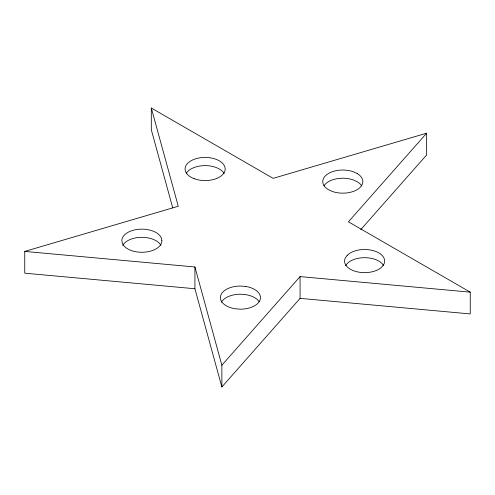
<?xml version="1.0" encoding="UTF-8"?>
<svg xmlns="http://www.w3.org/2000/svg" width="495" height="495" viewBox="0 0 495 495"><rect width="100%" height="100%" fill="white"/><g stroke="black" fill="none" stroke-linecap="round" stroke-linejoin="round"><path stroke-width="0.74" d="M345.646 265.704L347.249 263.47A20.047 11.571 0 0 1 366.702 257.747A20.047 11.571 0 0 1 383.675 265.685M221.865 386.985L221.865 365.217L300.081 276.594L470.25 292.155L470.25 313.923L300.081 298.361L221.865 386.985L194.919 288.746L194.919 266.978L24.75 251.417L24.75 273.184L194.919 288.746M360.694 229.68L426.641 154.96L426.641 133.192L348.424 221.816L470.25 292.155M24.75 251.417L178.262 206.254L151.309 108.015L273.135 178.349L426.641 133.192M194.919 266.978L221.865 365.217M172.749 207.931L151.309 129.783L151.309 108.015M300.081 276.594L300.081 298.361M122.791 245.316A20.047 11.571 0 0 1 141.855 237.315A20.047 11.571 0 0 1 160.924 245.316M186.417 173.046A20.047 11.571 0 0 1 205.66 165.621A20.047 11.571 0 0 1 224.198 173.615M323.916 185.903A20.047 11.571 0 0 1 353.3 179.92L357.359 181.82A20.047 11.571 0 0 1 361.709 185.928M221.352 302.216A20.047 11.571 0 0 1 240.415 294.222L245.6 294.612A20.047 11.571 0 0 1 259.132 301.647M347.249 255.29L345.244 258.081A20.047 11.571 0 0 0 356.938 271.767A20.047 11.571 0 0 0 381.967 266.861L383.971 264.07A20.047 11.571 0 0 0 372.277 250.383A20.047 11.571 0 0 0 347.249 255.29M245.6 286.432L240.415 286.036A20.047 11.571 0 0 0 220.541 296.097A20.047 11.571 0 0 0 235.23 308.787L240.415 309.183A20.047 11.571 0 0 0 260.29 299.122A20.047 11.571 0 0 0 245.6 286.432M357.359 173.64L353.3 171.734A20.047 11.571 0 0 0 327.238 174.302A20.047 11.571 0 0 0 328.241 189.548L332.306 191.454A20.047 11.571 0 0 0 358.361 188.886A20.047 11.571 0 0 0 357.359 173.64M161.902 240.706L161.222 237.711A20.047 11.571 0 0 0 139.237 229.235A20.047 11.571 0 0 0 121.813 240.706L122.494 243.701A20.047 11.571 0 0 0 144.472 252.178A20.047 11.571 0 0 0 161.902 240.706M194.219 178.714A20.047 11.571 0 0 0 225.151 169.612A20.047 11.571 0 0 0 196.032 158.691A20.047 11.571 0 0 0 194.219 178.714"/></g></svg>
